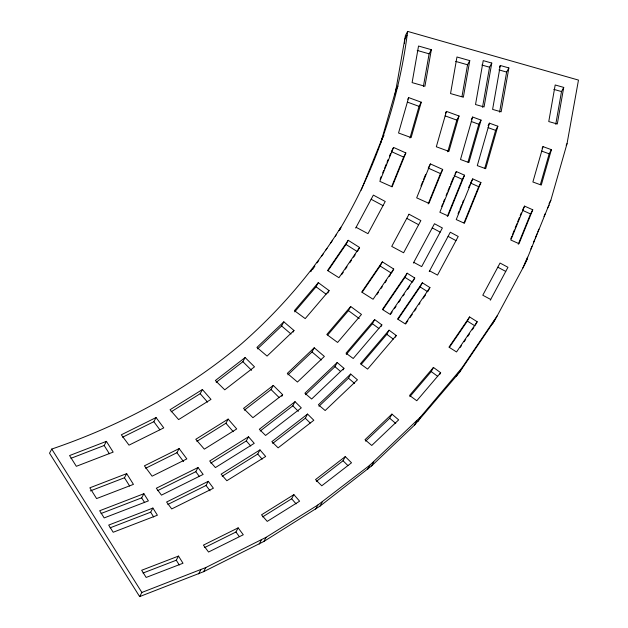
<?xml version="1.0" encoding="UTF-8"?>
<svg xmlns="http://www.w3.org/2000/svg" width="628" height="628" viewBox="0 0 628 628"><rect width="100%" height="100%" fill="white"/><g stroke="black" fill="none" stroke-linecap="round" stroke-linejoin="round"><path stroke-width="0.94" d="M404.471 43.308L404.754 39.383L406.975 35.231M395.145 94.082L405.421 35.545L407.65 31.4L578.474 80.086L567.037 143.655L550.835 200.269L525.016 263.995L495.178 319.644L459.5 372.349L414.645 424.983L371.58 465.945L320.005 506.113L263.87 541.454L203.598 571.692L139.644 596.6L49.526 453.196L51.755 449.051C120.67 425.58 185.841 390.906 241.537 343.775C280.119 309.942 313.702 270.786 340.863 227.218M339.081 230.539C375.646 169.701 398.686 101.767 407.65 31.4M423.374 86.562L429.12 53.827L431.342 49.683L418.531 46.025L412.109 82.613L424.921 86.264L431.342 49.683M461.973 96.555L467.554 64.786L469.775 60.633L456.964 56.983L450.543 93.572L463.354 97.222L469.775 60.633M482.508 107.294L489.55 67.212L491.771 63.059L483.23 60.626L475.522 104.531L484.062 106.964L491.771 63.059M500.312 65.493L492.603 109.398L501.144 111.831L508.861 67.934L500.312 65.493L499.425 67.157M499.59 112.161L506.631 72.079L508.861 67.934M555.756 124.297L561.51 91.562L563.732 87.41L555.191 84.976L548.762 121.565L557.303 123.999L563.732 87.41M380.678 143.16L396.613 87.473M408.663 97.607L398.537 132.995L411.136 137.587L421.255 102.199L408.663 97.607L407.768 99.263M409.974 138.011L419.033 106.352L421.255 102.199M446.445 111.392L436.319 146.771L448.918 151.372L459.037 115.984L446.445 111.392L445.558 113.048M447.756 151.795L456.815 120.129L459.037 115.984M472.649 117.036L460.497 159.504L468.896 162.566L481.04 120.105L472.649 117.036L471.314 119.524M467.993 162.095L478.819 124.25L481.04 120.105M489.44 123.167L477.296 165.627L485.687 168.689L497.839 126.228L489.44 123.167L488.105 125.655M484.785 168.226L495.61 130.373L497.839 126.228M543.008 146.614L532.882 181.994L541.281 185.064L551.4 149.676L543.008 146.614L542.113 148.271M540.386 184.554L549.178 153.821L551.4 149.676M361.194 190.166L382.821 136.786M380.128 179.247L381.212 176.57M382.664 172.998L383.747 170.321M384.469 168.532L386.275 164.073M387.005 162.283L388.088 159.606M389.533 156.034L390.616 153.358M393.568 147.431L379.822 181.343L392.108 186.846L405.845 152.926L393.568 147.431L391.338 151.576L403.623 157.078L405.845 152.926M391.691 186.532L403.623 157.078M420.956 185.935L422.762 181.468M423.484 179.687L425.658 174.333M430.416 163.932L416.67 197.851L428.948 203.354L442.693 169.434L430.416 163.932L428.634 167.252M428.17 203.927L440.471 173.587L442.693 169.434M441.665 206.447L442.764 203.731M443.501 201.926L444.6 199.209M446.068 195.591L447.167 192.882M447.897 191.069L449.726 186.547M450.464 184.742L453.392 177.504M456.352 171.546L439.859 212.248L448.047 215.914L464.539 175.212L456.352 171.546L455.017 174.035M447.293 216.448L462.318 179.365L464.539 175.212M458.04 213.779L459.139 211.071M459.877 209.257L461.706 204.736M462.444 202.93L463.543 200.214M468.669 187.552L469.768 184.836M472.727 178.886L456.234 219.58L464.422 223.254L480.915 182.552L472.727 178.886L470.505 183.031L478.693 186.697L480.915 182.552M464.029 222.877L478.693 186.697M510.776 238.828L511.867 236.152M512.589 234.362L514.395 229.903M515.117 228.113L516.93 223.654M517.653 221.865L519.458 217.406M520.18 215.624L521.271 212.939M524.576 206.117L510.831 240.029L519.018 243.703L532.764 209.783L524.576 206.117L522.794 209.438M518.241 244.276L530.542 213.936L532.764 209.783M522.794 268.14L527.52 257.197M530.817 249.057L531.924 246.341M533.384 242.722L534.483 240.014M535.221 238.2L537.05 233.679M537.788 231.873L538.887 229.157M544.013 216.495L545.112 213.779M70.933 458.314L104.185 445.503L106.407 441.358L113.166 452.113L76.326 466.306L69.567 455.551L106.407 441.358M122.57 437.221L153.836 421.686L156.066 417.541L163.759 427.88L129.015 445.142L121.322 434.804L156.066 417.541M90.314 490.923L124.462 477.767L126.683 473.622L133.442 484.376L96.602 498.569L89.843 487.815L126.683 473.622M101.061 513.5L141.661 497.863L143.891 493.71L148.396 500.885L104.177 517.912L99.671 510.745L143.891 493.71M171.138 411.811L200.191 393.685L202.412 389.533L210.992 399.384L178.619 419.59L170.047 409.739L202.412 389.533M145.657 468.252L176.923 452.717L179.153 448.573L186.846 458.911L152.109 476.173L144.409 465.835L179.153 448.573M110.073 527.842L150.673 512.197L152.902 508.052L157.4 515.219L113.189 532.254L108.683 525.087L152.902 508.052M216.189 382.326L242.895 361.697L245.116 357.552L254.505 366.838L224.746 389.823L215.357 380.537L245.116 357.552M395.821 90.251L398.042 86.107M157.581 490.664L195.795 471.675L198.016 467.53L203.15 474.423L161.459 495.139L156.325 488.246L198.016 467.53M196.862 441.366L225.915 423.241L228.145 419.088L236.717 428.94L204.343 449.146L195.771 439.294L228.145 419.088M257.535 348.885L281.619 325.979L283.84 321.826L293.975 330.477L293.08 332.141M310.821 271.72L312.155 269.231M381.746 139.455L383.967 135.303M139.644 596.6L141.865 592.455L205.819 567.547L266.091 537.309L317.886 504.983L369.845 465.191L420.415 417.094L461.721 368.204L497.4 315.499M167.841 504.457L206.055 485.468L208.276 481.323L213.41 488.215L171.719 508.931L166.593 502.039L208.276 481.323M294.713 311.865L316.065 286.8L318.294 282.647L329.088 290.599L327.753 293.088M143.027 573.034L176.28 560.223L178.501 556.078L183.007 563.245L146.159 577.438L141.653 570.271L178.501 556.078M345.981 244.449L348.21 240.304L359.585 247.487L357.363 251.64L345.981 244.449L328.059 270.692M355.699 228.066L373.362 195.112L385.239 201.486L367.984 233.671L356.107 227.305M244.355 410.186L271.061 389.556L273.282 385.411L282.671 394.698L281.784 396.354M210.765 463.103L246.302 440.927L248.531 436.774L254.246 443.344L215.396 467.585L209.681 461.015L248.531 436.774M287.93 374.83L312.014 351.931L314.236 347.779L324.37 356.429L297.452 382.028L287.318 373.377L314.236 347.779M222.194 476.236L257.739 454.06L259.961 449.915L265.683 456.478L226.834 480.726L221.119 474.156L259.961 449.915M198.597 573.89L200.819 569.745M203.598 571.692L205.819 567.547M260.212 431.02L292.813 405.829L295.034 401.685L301.299 407.878L265.589 435.463L259.325 429.269L295.034 401.685M327.73 334.967L348.454 310.64L350.683 306.495L361.477 314.44L337.605 342.456L326.811 334.504L350.683 306.495M204.665 547.553L235.932 532.018L238.153 527.865L243.287 534.766L208.543 552.028L203.417 545.128L238.153 527.865M362.199 292.248L380.121 266.005L382.35 261.86L393.725 269.043L391.951 272.364M272.725 443.399L305.334 418.217L307.555 414.064L313.819 420.258L278.11 447.843L271.846 441.649L307.555 414.064M305.475 394.714L334.967 366.674L337.189 362.521L343.94 368.291L343.053 369.947M346.287 354.428L372.435 323.734L374.665 319.589L381.863 324.888L380.968 326.544M259.183 544.076L261.405 539.923M318.985 406.253L348.477 378.205L350.699 374.053L357.45 379.822L325.155 410.539L318.396 404.77L350.699 374.053M382.931 309.588L404.95 277.356L407.172 273.211L414.755 278L412.981 281.313M263.87 541.454L266.091 537.309M413.373 263.077L434.474 223.733L442.387 227.98L421.678 266.61L413.758 262.363M262.606 516.907L291.659 498.773L293.888 494.629L299.603 501.191L267.23 521.397L261.515 514.827L293.888 494.629M361.304 364.295L386.832 334.332L389.062 330.187L396.252 335.485L395.365 337.142M420.124 286.933L422.346 282.788L429.929 287.577L427.707 291.73L420.124 286.933L398.097 319.165M429.214 271.571L450.307 232.227L458.22 236.473L437.512 275.095L429.591 270.849M315.664 509.135L317.886 504.983M316.339 481.386L343.045 460.756L345.267 456.611L351.523 462.797L321.772 485.789L315.507 479.596L345.267 456.611M320.005 506.113L322.227 501.968M365.598 441.154L389.682 418.248L391.911 414.103L398.662 419.865L371.745 445.464L364.994 439.694L391.911 414.103M367.615 469.336L369.845 465.191M371.58 465.945L373.801 461.792M409.872 396.645L431.232 371.58L433.453 367.427L440.652 372.726L439.765 374.39M449.444 347.331L467.365 321.096L469.595 316.944L477.178 321.74L475.404 325.053M414.645 424.983L416.866 420.839M418.193 421.239L420.415 417.094M566.142 145.311L567.037 143.655M490.295 300.231L507.958 267.285L500.045 263.038L482.783 295.231L490.704 299.47M456.391 376.415L458.613 372.271M549.06 203.59L550.835 200.269M459.5 372.349L461.721 368.204M547.388 208.433L549.17 205.113M492.525 324.009L494.754 319.856M524.961 263.524L527.182 259.38M312.689 269.341L314.895 266.107M317.109 262.873L318.765 260.455M321.52 256.412L323.177 253.987M325.94 249.952L327.039 248.335M330.352 243.483L332.565 240.257M335.321 236.214L336.427 234.597M339.717 229.785L340.8 228.2M348.21 240.304L327.565 270.519L338.947 277.702L359.585 247.487M341.608 274.695L343.241 272.309M345.416 269.129L347.041 266.743M349.757 262.771L351.39 260.385M353.564 257.205L355.189 254.819M382.35 261.86L361.704 292.075L373.087 299.258L393.725 269.043M376.839 294.658L378.464 292.279M381.18 288.299L382.271 286.713M384.988 282.733L386.613 280.347M389.329 276.375L390.42 274.781M407.172 273.211L382.397 309.471L389.988 314.259L414.755 278M390.514 314.377L392.162 311.959M394.368 308.733L396.017 306.323M398.772 302.288L400.421 299.87M403.176 295.843L404.275 294.234M407.58 289.398L409.786 286.172M422.346 282.788L397.571 319.048L405.162 323.836L429.929 287.577M405.688 323.954L407.886 320.735M410.092 317.509L412.29 314.29M414.496 311.064L416.144 308.646M418.9 304.619L419.999 303.01M423.303 298.174L425.509 294.948M469.595 316.944L448.949 347.166L456.532 351.955L477.178 321.74M460.285 347.355L461.376 345.761M464.092 341.789L465.717 339.403M467.891 336.223L469.524 333.837M472.24 329.857L473.865 327.478M318.294 282.647L294.422 310.664L305.216 318.608L329.088 290.599M374.665 319.589L346.02 353.203L353.211 358.502L381.863 324.888M389.062 330.187L360.409 363.8L367.608 369.099L396.252 335.485M433.453 367.427L409.582 395.444L416.78 400.743L440.652 372.726M283.84 321.826L256.923 347.425L267.057 356.076L293.975 330.477M337.189 362.521L304.886 393.238L311.645 399.008L343.94 368.291M273.282 385.411L243.523 408.396L252.911 417.683L282.671 394.698M481.864 65.022L489.55 67.212M498.946 69.889L506.631 72.079M417.22 50.436L429.12 53.827M455.661 61.395L467.554 64.786M553.817 89.372L561.51 91.562M471.259 121.494L478.819 124.25M488.058 127.617L495.61 130.373M407.337 102.081L419.033 106.352M445.119 115.866L456.815 120.129M541.619 151.065L549.178 153.821M454.13 175.691L462.318 179.365M428.186 168.084L440.471 173.587M522.355 210.262L530.542 213.936M432.245 227.886L440.165 232.132M448.078 236.371L455.999 240.618M371.14 199.264L383.017 205.631M406.771 218.363L418.648 224.738M497.823 267.19L505.736 271.429M404.95 277.356L412.533 282.145M380.121 266.005L391.503 273.196M467.365 321.096L474.956 325.885M372.435 323.734L378.92 328.507M386.832 334.332L393.309 339.104M316.065 286.8L326.089 294.179M348.454 310.64L359.255 318.592M431.232 371.58L437.708 376.345M334.967 366.674L340.368 371.281M348.477 378.205L354.553 383.394M281.619 325.979L291.023 334.01M312.014 351.931L321.418 359.962M389.682 418.248L395.766 423.437M292.813 405.829L298.379 411.332M305.334 418.217L310.201 423.029M242.895 361.697L251.608 370.324M271.061 389.556L279.107 397.516M343.045 460.756L347.912 465.568M246.302 440.927L250.753 446.029M257.739 454.06L262.182 459.17M200.191 393.685L207.538 402.124M225.915 423.241L233.271 431.687M291.659 498.773L296.11 503.884M195.795 471.675L199.217 476.275M206.055 485.468L210.042 490.829M153.836 421.686L159.889 429.811M176.923 452.717L183.525 461.58M235.932 532.018L239.354 536.61M141.661 497.863L144.668 502.643M150.673 512.197L153.679 516.977M104.185 445.503L109.382 453.777M124.462 477.767L129.658 486.041M176.28 560.223L179.278 565.004M51.755 449.051L141.865 592.455M408.993 214.219L391.731 246.404L403.608 252.778L420.87 220.585L408.993 214.219"/></g></svg>
